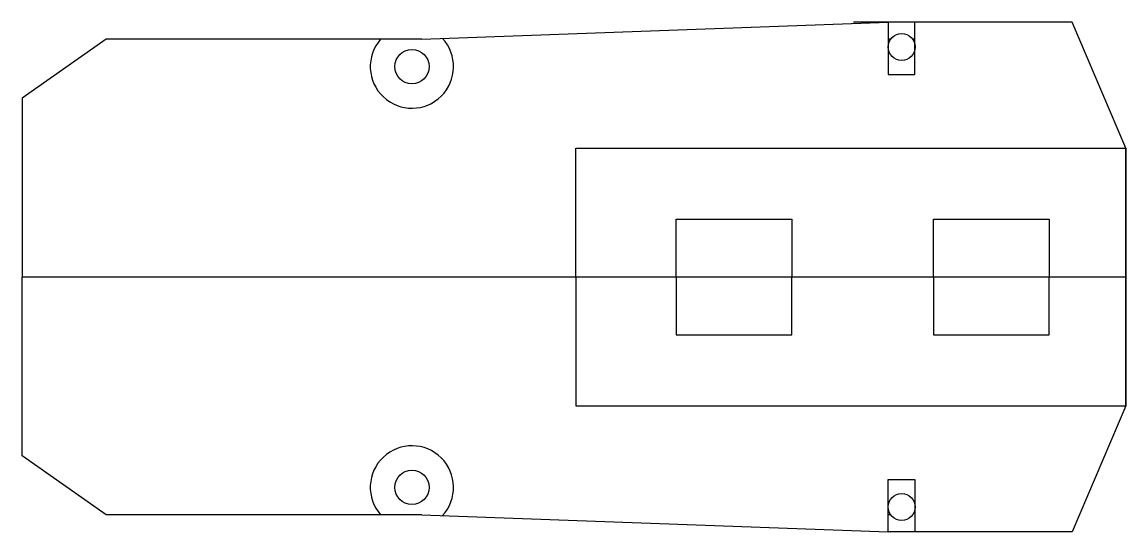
# Model space of a CAD drawing. Header units: inches. Extents: x -2.25 to 0, y -0.52 to 0.52.
import ezdxf

# ---------------------------------------------------------------- set-up
doc = ezdxf.new("R2010")
doc.units = ezdxf.units.IN
doc.layers.get('0').update_dxf_attribs({"linetype": 'CONTINUOUS'})

msp = doc.modelspace()

# ---------------------------------------------------------------- linework, layer by layer
for p, q in [((-1.438, 0.486), (-0.4854, 0.521)), ((-0.11, 0.521), (-0.556, 0.521)), ((0, 0.263), (-0.11, 0.521)), ((-2.082, 0.486), (-2.254, 0.3656)), ((-1.4417, 0.486), (-2.082, 0.486)), ((-1.438, 0.486), (-2.082, 0.486)), ((-0.4804, 0.486), (-0.4854, 0.486)), ((-0.4307, 0.486), (-0.4356, 0.486)), ((-0.4854, 0.468), (-0.4854, 0.414)), ((-2.254, 0.3656), (-2.254, 0)), ((0, 0), (0, 0.263)), ((0, -0.0195), (0, 0.263)), ((-0.9181, 0), (-0.9181, 0.1181)), ((-0.9181, 0.1181), (-0.6819, 0.1181)), ((-0.6819, 0.1181), (-0.6819, 0)), ((-0.3931, 0), (-0.3931, 0.1181)), ((-0.3931, 0.1181), (-0.1569, 0.1181)), ((-0.1569, 0.1181), (-0.1569, 0)), ((-1.123, 0), (-2.254, 0)), ((-1.123, 0), (-2.254, 0)), ((-2.254, -0.3656), (-2.254, 0)), ((0, 0), (-1.458, 0)), ((0, 0), (-1.458, 0)), ((-0.8, 0), (-0.9181, 0)), ((-0.8, 0), (-0.9181, 0)), ((-0.9181, 0), (-0.9181, -0.1181)), ((0, 0), (-0.8, 0)), ((0, 0), (-0.8, 0)), ((-0.6819, -0.1181), (-0.6819, 0)), ((0, 0), (-0.458, 0)), ((0, 0), (-0.458, 0)), ((-0.275, 0), (-0.3931, 0)), ((-0.275, 0), (-0.3931, 0)), ((-0.3931, 0), (-0.3931, -0.1181)), ((0, 0), (-0.275, 0)), ((0, 0), (-0.275, 0)), ((-0.1569, -0.1181), (-0.1569, 0)), ((0, 0.0195), (0, -0.263)), ((0, 0), (0, -0.263)), ((-0.9181, -0.1181), (-0.6819, -0.1181)), ((-0.3931, -0.1181), (-0.1569, -0.1181)), ((0, -0.263), (-0.11, -0.521)), ((-2.082, -0.486), (-2.254, -0.3656)), ((-0.4854, -0.468), (-0.4854, -0.414)), ((-1.4417, -0.486), (-2.082, -0.486)), ((-1.438, -0.486), (-2.082, -0.486)), ((-1.438, -0.486), (-0.4854, -0.521)), ((-0.4804, -0.486), (-0.4854, -0.486)), ((-0.11, -0.521), (-0.4854, -0.521))]:
    msp.add_line(p, q)
for points in [[(-0.4854, 0.414), (-0.4307, 0.414), (-0.4307, 0.521), (-0.4854, 0.521)], [(0, 0), (-1.123, 0), (-1.123, 0.263), (0, 0.263)], [(-1.123, 0), (-1.123, -0.263), (0, -0.263), (0, 0)], [(-0.4307, -0.521), (-0.4854, -0.521), (-0.4854, -0.414), (-0.4307, -0.414)]]:
    msp.add_lwpolyline(points, close=True)
for centre, radius in [((-0.458, 0.47), 0.0275), ((-1.458, 0.43), 0.035), ((-1.458, -0.43), 0.035), ((-0.458, -0.47), 0.0275)]:
    msp.add_circle(centre, radius)
for centre, start, end in [((-1.458, 0.43), -221.2102, 42.7369), ((-1.458, -0.43), -42.7369, 221.2102)]:
    msp.add_arc(centre, 0.085, start, end)
msp.add_point((0, 0))
msp.add_point((0, 0))

doc.saveas('drawing.dxf')
